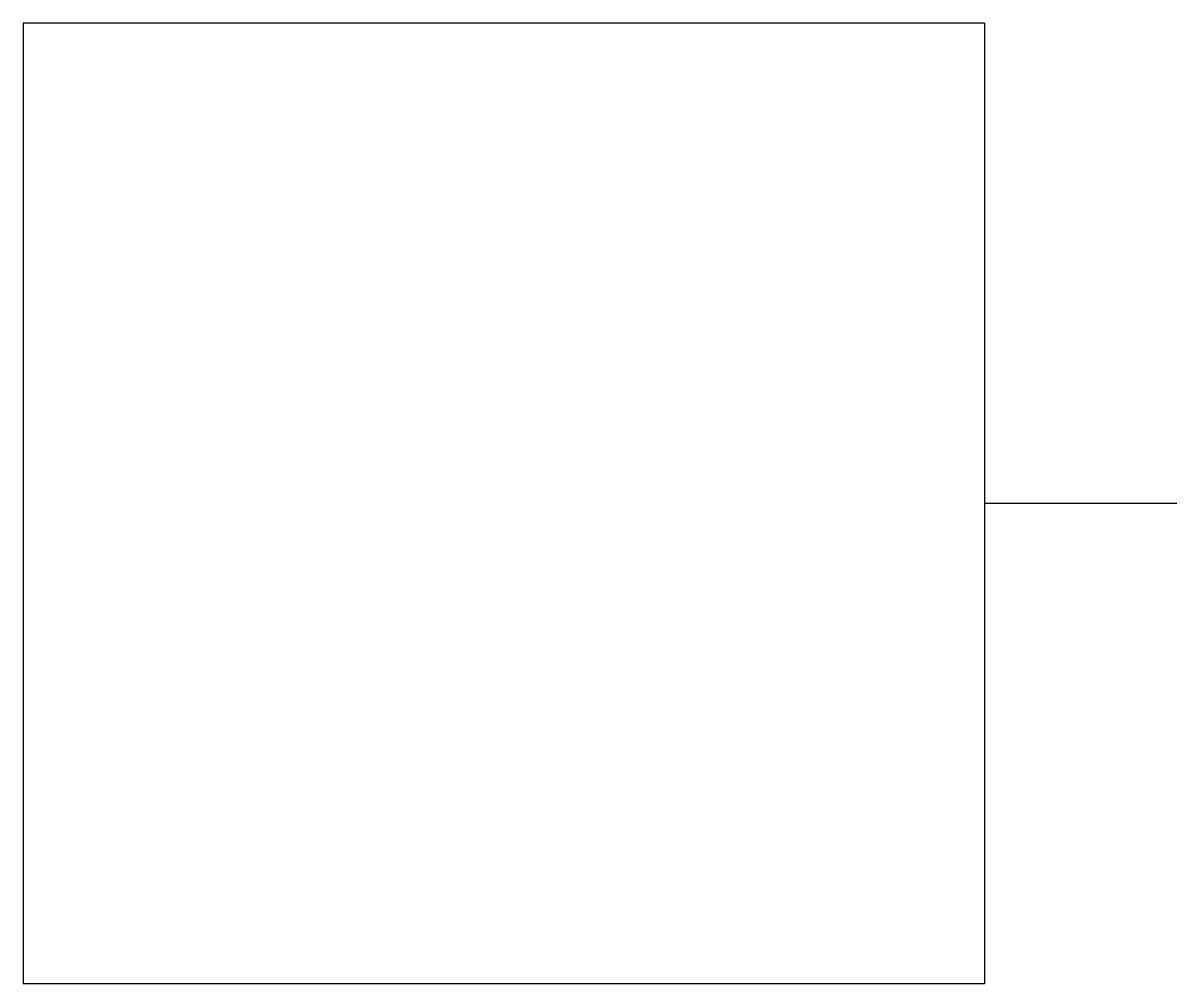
# Model space of a CAD drawing. Extents: x -12 to 0, y -5 to 5.
import ezdxf

# ---------------------------------------------------------------- set-up
doc = ezdxf.new("R2010")
doc.units = 0
doc.layers.add('MODELSKETCH_VISIBLE', color=7, linetype='CONTINUOUS')

msp = doc.modelspace()

# ---------------------------------------------------------------- linework, layer by layer
at = {"layer": 'MODELSKETCH_VISIBLE'}
for p, q in [((-2, 5), (-12, 5)), ((-12, 5), (-12, -5)), ((-2, 5), (-2, -5)), ((0, 0), (-2, 0)), ((-2, -5), (-12, -5))]:
    msp.add_line(p, q, dxfattribs=at)

doc.saveas('drawing.dxf')
